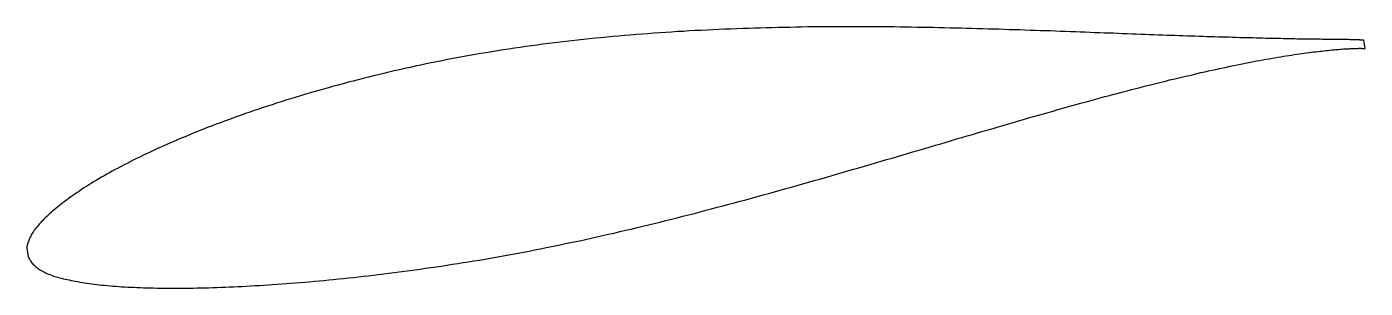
# Model space of a CAD drawing. Header units: metres. Extents: x -34 to 69, y -8 to 12.
import ezdxf

# ---------------------------------------------------------------- set-up
doc = ezdxf.new("R2010")
doc.units = ezdxf.units.M

msp = doc.modelspace()

# ---------------------------------------------------------------- linework, layer by layer
msp.add_lwpolyline([(69.27, 11.21), (69.27, 11.22), (69.26, 11.22), (69.25, 11.22), (69.24, 11.22), (69.22, 11.22), (69.2, 11.22), (69.17, 11.22), (69.14, 11.23), (69.11, 11.23), (69.07, 11.23), (69.03, 11.23), (68.98, 11.23), (68.93, 11.24), (68.87, 11.24), (68.81, 11.24), (68.75, 11.24), (68.69, 11.24), (68.61, 11.24), (68.54, 11.25), (68.46, 11.25), (68.38, 11.25), (68.29, 11.25), (68.2, 11.25), (68.11, 11.26), (68.01, 11.26), (67.91, 11.26), (67.8, 11.26), (67.69, 11.26), (67.58, 11.26), (67.46, 11.27), (67.34, 11.27), (67.21, 11.27), (67.08, 11.27), (66.95, 11.27), (66.81, 11.27), (66.67, 11.28), (66.52, 11.28), (66.37, 11.28), (66.22, 11.28), (66.06, 11.28), (65.9, 11.29), (65.74, 11.29), (65.57, 11.29), (65.4, 11.29), (65.22, 11.3), (65.04, 11.3), (64.86, 11.3), (64.67, 11.31), (64.48, 11.31), (64.29, 11.31), (64.09, 11.31), (63.89, 11.32), (63.68, 11.32), (63.48, 11.33), (63.26, 11.33), (63.05, 11.33), (62.83, 11.34), (62.6, 11.34), (62.38, 11.35), (62.15, 11.35), (61.91, 11.36), (61.67, 11.36), (61.43, 11.37), (61.19, 11.37), (60.94, 11.38), (60.69, 11.39), (60.44, 11.39), (60.18, 11.4), (59.92, 11.41), (59.65, 11.41), (59.38, 11.42), (59.11, 11.43), (58.84, 11.44), (58.56, 11.45), (58.28, 11.45), (57.99, 11.46), (57.7, 11.47), (57.41, 11.48), (57.12, 11.49), (56.82, 11.5), (56.52, 11.51), (56.22, 11.52), (55.91, 11.53), (55.6, 11.54), (55.29, 11.55), (54.97, 11.56), (54.65, 11.57), (54.33, 11.58), (54.01, 11.59), (53.68, 11.61), (53.35, 11.62), (53.02, 11.63), (52.68, 11.64), (52.34, 11.65), (52, 11.67), (51.65, 11.68), (51.31, 11.69), (50.96, 11.71), (50.6, 11.72), (50.25, 11.73), (49.89, 11.75), (49.53, 11.76), (49.17, 11.77), (48.8, 11.79), (48.43, 11.8), (48.06, 11.81), (47.69, 11.83), (47.32, 11.84), (46.94, 11.86), (46.56, 11.87), (46.18, 11.88), (45.79, 11.9), (45.4, 11.91), (45.01, 11.93), (44.62, 11.94), (44.23, 11.95), (43.83, 11.97), (43.44, 11.98), (43.04, 11.99), (42.63, 12.01), (42.23, 12.02), (41.82, 12.03), (41.42, 12.05), (41.01, 12.06), (40.6, 12.07), (40.18, 12.08), (39.77, 12.1), (39.35, 12.11), (38.93, 12.12), (38.51, 12.13), (38.09, 12.14), (37.67, 12.15), (37.24, 12.16), (36.81, 12.17), (36.39, 12.18), (35.96, 12.19), (35.53, 12.2), (35.09, 12.2), (34.66, 12.21), (34.22, 12.22), (33.79, 12.22), (33.35, 12.23), (32.91, 12.24), (32.47, 12.24), (32.03, 12.24), (31.59, 12.25), (31.14, 12.25), (30.7, 12.25), (30.25, 12.25), (29.81, 12.26), (29.36, 12.26), (28.91, 12.26), (28.46, 12.25), (28.01, 12.25), (27.56, 12.25), (27.11, 12.24), (26.66, 12.24), (26.2, 12.24), (25.75, 12.23), (25.3, 12.22), (24.84, 12.21), (24.39, 12.2), (23.93, 12.2), (23.47, 12.18), (23.02, 12.17), (22.56, 12.16), (22.1, 12.15), (21.65, 12.13), (21.19, 12.12), (20.73, 12.1), (20.27, 12.08), (19.81, 12.06), (19.35, 12.04), (18.89, 12.02), (18.44, 12), (17.98, 11.98), (17.52, 11.96), (17.06, 11.93), (16.6, 11.9), (16.14, 11.88), (15.69, 11.85), (15.23, 11.82), (14.77, 11.79), (14.31, 11.76), (13.85, 11.72), (13.4, 11.69), (12.94, 11.65), (12.49, 11.62), (12.03, 11.58), (11.58, 11.54), (11.12, 11.5), (10.67, 11.45), (10.21, 11.41), (9.76, 11.37), (9.31, 11.32), (8.86, 11.27), (8.41, 11.22), (7.96, 11.17), (7.51, 11.12), (7.06, 11.07), (6.62, 11.01), (6.17, 10.96), (5.73, 10.9), (5.28, 10.84), (4.84, 10.78), (4.4, 10.72), (3.96, 10.66), (3.52, 10.59), (3.08, 10.53), (2.64, 10.46), (2.21, 10.39), (1.77, 10.32), (1.34, 10.25), (0.91, 10.18), (0.48, 10.11), (0.05, 10.03), (-0.38, 9.95), (-0.8, 9.88), (-1.23, 9.8), (-1.65, 9.72), (-2.07, 9.63), (-2.49, 9.55), (-2.91, 9.46), (-3.32, 9.38), (-3.74, 9.29), (-4.15, 9.2), (-4.56, 9.11), (-4.97, 9.02), (-5.38, 8.93), (-5.78, 8.84), (-6.19, 8.74), (-6.59, 8.65), (-6.99, 8.55), (-7.39, 8.46), (-7.78, 8.36), (-8.18, 8.26), (-8.57, 8.16), (-8.96, 8.06), (-9.34, 7.96), (-9.73, 7.85), (-10.11, 7.75), (-10.49, 7.65), (-10.87, 7.54), (-11.25, 7.44), (-11.62, 7.33), (-12, 7.22), (-12.37, 7.12), (-12.73, 7.01), (-13.1, 6.9), (-13.46, 6.79), (-13.82, 6.68), (-14.18, 6.57), (-14.54, 6.45), (-14.89, 6.34), (-15.24, 6.23), (-15.59, 6.12), (-15.93, 6), (-16.27, 5.89), (-16.62, 5.77), (-16.95, 5.66), (-17.29, 5.54), (-17.62, 5.42), (-17.95, 5.31), (-18.28, 5.19), (-18.6, 5.07), (-18.92, 4.95), (-19.24, 4.83), (-19.55, 4.71), (-19.87, 4.6), (-20.18, 4.48), (-20.48, 4.36), (-20.79, 4.24), (-21.09, 4.12), (-21.39, 4), (-21.68, 3.88), (-21.97, 3.75), (-22.26, 3.63), (-22.55, 3.51), (-22.83, 3.39), (-23.11, 3.27), (-23.39, 3.15), (-23.66, 3.03), (-23.93, 2.91), (-24.2, 2.78), (-24.46, 2.66), (-24.72, 2.54), (-24.98, 2.42), (-25.23, 2.3), (-25.48, 2.18), (-25.73, 2.06), (-25.98, 1.93), (-26.22, 1.81), (-26.46, 1.69), (-26.69, 1.57), (-26.92, 1.45), (-27.15, 1.33), (-27.37, 1.21), (-27.6, 1.09), (-27.81, 0.97), (-28.03, 0.85), (-28.24, 0.73), (-28.44, 0.61), (-28.65, 0.49), (-28.85, 0.37), (-29.05, 0.26), (-29.24, 0.14), (-29.43, 0.02), (-29.61, -0.1), (-29.8, -0.21), (-29.98, -0.33), (-30.15, -0.45), (-30.32, -0.56), (-30.49, -0.68), (-30.65, -0.79), (-30.82, -0.91), (-30.97, -1.02), (-31.13, -1.14), (-31.28, -1.25), (-31.42, -1.36), (-31.56, -1.47), (-31.7, -1.58), (-31.84, -1.69), (-31.97, -1.8), (-32.1, -1.9), (-32.22, -2.01), (-32.34, -2.12), (-32.46, -2.22), (-32.57, -2.32), (-32.68, -2.43), (-32.79, -2.53), (-32.89, -2.63), (-32.99, -2.73), (-33.08, -2.82), (-33.17, -2.92), (-33.26, -3.02), (-33.34, -3.11), (-33.42, -3.21), (-33.5, -3.3), (-33.57, -3.4), (-33.64, -3.49), (-33.7, -3.58), (-33.76, -3.67), (-33.82, -3.76), (-33.87, -3.85), (-33.92, -3.94), (-33.96, -4.02), (-34, -4.11), (-34.04, -4.19), (-34.07, -4.27), (-34.1, -4.35), (-34.13, -4.43), (-34.15, -4.5), (-34.17, -4.57), (-34.19, -4.64), (-34.2, -4.7), (-34.21, -4.76), (-34.22, -4.8), (-34.22, -4.84), (-34.22, -4.86), (-34.12, -5.52), (-34.12, -5.53), (-34.11, -5.54), (-34.09, -5.57), (-34.07, -5.6), (-34.05, -5.65), (-34.02, -5.71), (-33.98, -5.77), (-33.94, -5.83), (-33.9, -5.9), (-33.85, -5.97), (-33.79, -6.03), (-33.74, -6.1), (-33.68, -6.16), (-33.61, -6.23), (-33.54, -6.29), (-33.47, -6.35), (-33.4, -6.41), (-33.32, -6.47), (-33.23, -6.52), (-33.15, -6.58), (-33.06, -6.63), (-32.96, -6.68), (-32.86, -6.73), (-32.76, -6.78), (-32.66, -6.83), (-32.55, -6.88), (-32.43, -6.92), (-32.32, -6.96), (-32.2, -7.01), (-32.07, -7.05), (-31.94, -7.09), (-31.81, -7.12), (-31.68, -7.16), (-31.54, -7.2), (-31.39, -7.23), (-31.25, -7.27), (-31.1, -7.3), (-30.94, -7.33), (-30.79, -7.37), (-30.62, -7.4), (-30.46, -7.43), (-30.29, -7.46), (-30.12, -7.49), (-29.94, -7.52), (-29.76, -7.55), (-29.58, -7.57), (-29.39, -7.6), (-29.2, -7.63), (-29.01, -7.65), (-28.81, -7.68), (-28.61, -7.7), (-28.4, -7.72), (-28.2, -7.74), (-27.98, -7.76), (-27.77, -7.78), (-27.55, -7.8), (-27.33, -7.82), (-27.1, -7.83), (-26.88, -7.85), (-26.64, -7.87), (-26.41, -7.88), (-26.17, -7.89), (-25.93, -7.9), (-25.68, -7.91), (-25.43, -7.92), (-25.18, -7.93), (-24.93, -7.94), (-24.67, -7.95), (-24.41, -7.95), (-24.14, -7.96), (-23.88, -7.96), (-23.61, -7.96), (-23.33, -7.97), (-23.05, -7.97), (-22.77, -7.97), (-22.49, -7.97), (-22.2, -7.97), (-21.92, -7.96), (-21.62, -7.96), (-21.33, -7.96), (-21.03, -7.95), (-20.73, -7.94), (-20.42, -7.94), (-20.12, -7.93), (-19.81, -7.92), (-19.5, -7.91), (-19.18, -7.9), (-18.86, -7.89), (-18.54, -7.87), (-18.22, -7.86), (-17.89, -7.84), (-17.56, -7.83), (-17.23, -7.81), (-16.9, -7.79), (-16.56, -7.77), (-16.22, -7.75), (-15.88, -7.73), (-15.53, -7.71), (-15.19, -7.69), (-14.84, -7.66), (-14.49, -7.64), (-14.13, -7.61), (-13.78, -7.59), (-13.42, -7.56), (-13.06, -7.53), (-12.69, -7.5), (-12.33, -7.47), (-11.96, -7.43), (-11.59, -7.4), (-11.22, -7.36), (-10.84, -7.33), (-10.47, -7.29), (-10.09, -7.25), (-9.71, -7.21), (-9.32, -7.17), (-8.94, -7.13), (-8.55, -7.09), (-8.16, -7.04), (-7.77, -7), (-7.38, -6.95), (-6.99, -6.91), (-6.59, -6.86), (-6.19, -6.81), (-5.79, -6.76), (-5.39, -6.71), (-4.99, -6.65), (-4.58, -6.6), (-4.18, -6.55), (-3.77, -6.49), (-3.36, -6.43), (-2.95, -6.37), (-2.54, -6.31), (-2.12, -6.25), (-1.71, -6.19), (-1.29, -6.12), (-0.87, -6.06), (-0.45, -5.99), (-0.03, -5.93), (0.39, -5.86), (0.81, -5.79), (1.24, -5.71), (1.66, -5.64), (2.09, -5.57), (2.51, -5.49), (2.94, -5.41), (3.37, -5.33), (3.8, -5.25), (4.23, -5.17), (4.67, -5.09), (5.1, -5.01), (5.53, -4.92), (5.97, -4.83), (6.4, -4.75), (6.84, -4.66), (7.28, -4.57), (7.71, -4.47), (8.15, -4.38), (8.59, -4.29), (9.03, -4.19), (9.47, -4.1), (9.91, -4), (10.35, -3.9), (10.79, -3.8), (11.24, -3.7), (11.68, -3.59), (12.12, -3.49), (12.56, -3.39), (13.01, -3.28), (13.45, -3.17), (13.89, -3.07), (14.34, -2.96), (14.78, -2.85), (15.23, -2.74), (15.67, -2.63), (16.11, -2.52), (16.56, -2.4), (17, -2.29), (17.45, -2.18), (17.89, -2.06), (18.34, -1.94), (18.78, -1.83), (19.22, -1.71), (19.67, -1.59), (20.11, -1.47), (20.56, -1.36), (21, -1.24), (21.44, -1.12), (21.88, -1), (22.33, -0.87), (22.77, -0.75), (23.21, -0.63), (23.65, -0.51), (24.09, -0.39), (24.53, -0.26), (24.97, -0.14), (25.41, -0.02), (25.85, 0.11), (26.29, 0.23), (26.72, 0.36), (27.16, 0.48), (27.6, 0.6), (28.03, 0.73), (28.46, 0.85), (28.9, 0.98), (29.33, 1.1), (29.76, 1.23), (30.19, 1.35), (30.62, 1.48), (31.05, 1.6), (31.48, 1.73), (31.9, 1.85), (32.33, 1.98), (32.75, 2.1), (33.18, 2.23), (33.6, 2.35), (34.02, 2.48), (34.44, 2.6), (34.86, 2.72), (35.28, 2.85), (35.69, 2.97), (36.11, 3.09), (36.52, 3.21), (36.93, 3.33), (37.34, 3.45), (37.75, 3.58), (38.16, 3.7), (38.57, 3.81), (38.97, 3.93), (39.37, 4.05), (39.78, 4.17), (40.18, 4.29), (40.57, 4.4), (40.97, 4.52), (41.36, 4.63), (41.76, 4.75), (42.15, 4.86), (42.54, 4.97), (42.93, 5.09), (43.31, 5.2), (43.7, 5.31), (44.08, 5.42), (44.46, 5.53), (44.84, 5.63), (45.22, 5.74), (45.59, 5.85), (45.96, 5.95), (46.33, 6.06), (46.7, 6.16), (47.07, 6.26), (47.43, 6.36), (47.79, 6.46), (48.15, 6.56), (48.51, 6.66), (48.87, 6.75), (49.22, 6.85), (49.57, 6.94), (49.92, 7.04), (50.27, 7.13), (50.61, 7.22), (50.95, 7.31), (51.29, 7.4), (51.63, 7.48), (51.96, 7.57), (52.29, 7.65), (52.62, 7.74), (52.95, 7.82), (53.27, 7.9), (53.59, 7.98), (53.91, 8.06), (54.23, 8.14), (54.54, 8.21), (54.85, 8.29), (55.16, 8.36), (55.47, 8.43), (55.77, 8.5), (56.07, 8.57), (56.37, 8.64), (56.66, 8.71), (56.96, 8.77), (57.24, 8.84), (57.53, 8.9), (57.81, 8.96), (58.09, 9.02), (58.37, 9.08), (58.64, 9.14), (58.91, 9.2), (59.18, 9.25), (59.45, 9.31), (59.71, 9.36), (59.97, 9.41), (60.22, 9.46), (60.48, 9.51), (60.73, 9.56), (60.97, 9.61), (61.22, 9.65), (61.46, 9.7), (61.69, 9.74), (61.93, 9.78), (62.16, 9.82), (62.38, 9.86), (62.61, 9.9), (62.83, 9.93), (63.04, 9.97), (63.26, 10), (63.47, 10.04), (63.67, 10.07), (63.88, 10.1), (64.08, 10.13), (64.27, 10.16), (64.47, 10.18), (64.66, 10.21), (64.84, 10.24), (65.03, 10.26), (65.2, 10.28), (65.38, 10.31), (65.55, 10.33), (65.72, 10.35), (65.88, 10.37), (66.05, 10.38), (66.2, 10.4), (66.36, 10.42), (66.51, 10.43), (66.65, 10.45), (66.8, 10.46), (66.94, 10.48), (67.07, 10.49), (67.2, 10.5), (67.33, 10.51), (67.45, 10.52), (67.57, 10.53), (67.69, 10.54), (67.8, 10.54), (67.91, 10.55), (68.02, 10.56), (68.12, 10.56), (68.22, 10.57), (68.31, 10.57), (68.4, 10.57), (68.49, 10.58), (68.57, 10.58), (68.65, 10.58), (68.72, 10.58), (68.79, 10.58), (68.86, 10.59), (68.92, 10.59), (68.98, 10.59), (69.03, 10.59), (69.08, 10.58), (69.13, 10.58), (69.17, 10.58), (69.21, 10.58), (69.24, 10.58), (69.27, 10.58), (69.3, 10.58), (69.32, 10.57), (69.34, 10.57), (69.36, 10.57), (69.37, 10.57), (69.37, 10.57), (69.37, 10.57)], close=True)

doc.saveas('drawing.dxf')
